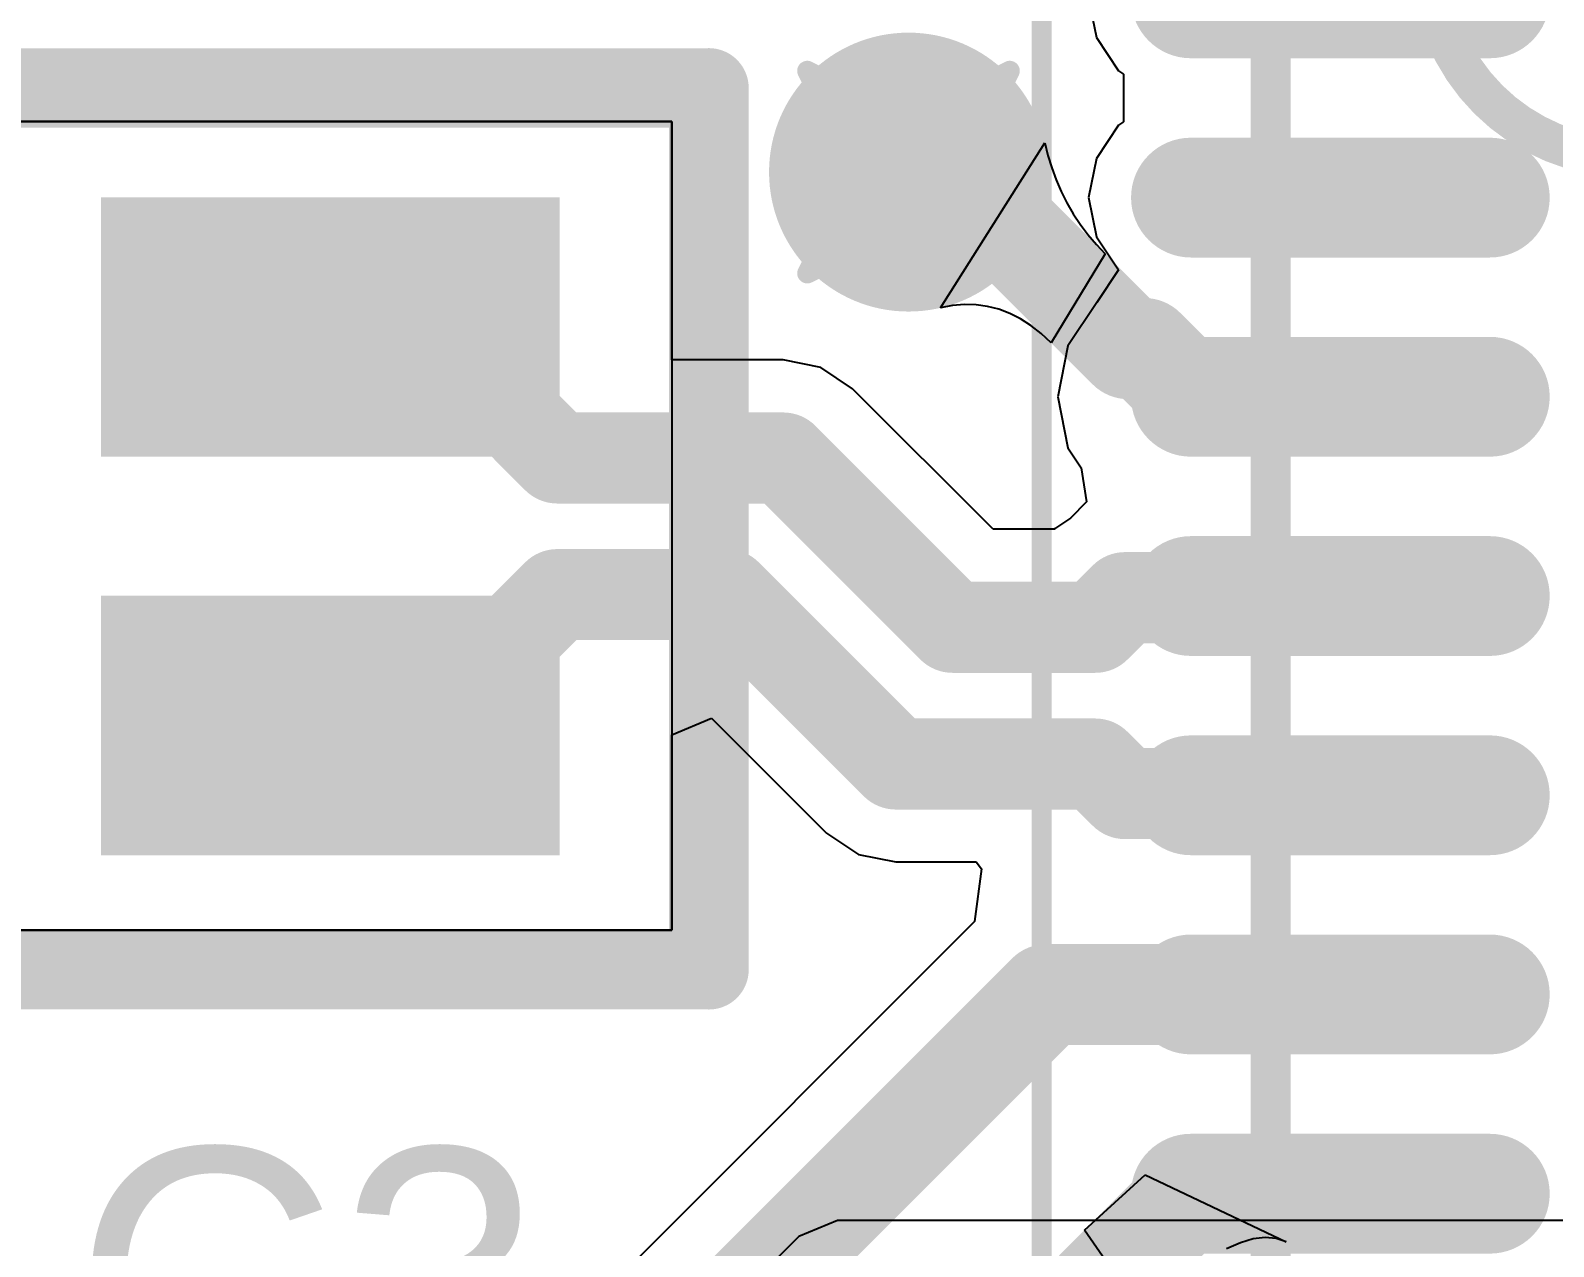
# Model space of a CAD drawing. Header units: inches. Extents: x 0.88 to 8.93, y 2.74 to 7.33.
# Drawn here: x 1.8532 to 2.0037, y 3.0538 to 3.174 of the extents above; entities that cross this region are included whole.
import ezdxf

# ---------------------------------------------------------------- set-up
doc = ezdxf.new("R2010")
doc.units = ezdxf.units.IN
doc.header["$MEASUREMENT"] = 0
for name, color, linetype in [('Bottom 3D Body', 76, 'Continuous'), ('Bottom Courtyard', 56, 'Continuous'), ('Bottom Layer', 5, 'Continuous'), ('Drill Drawing', 1, 'Continuous'), ('Mechanical 12', 56, 'Continuous'), ('Top Layer', 1, 'Continuous'), ('Top Overlay', 2, 'Continuous'), ('Top Paste', 8, 'Continuous'), ('Top Solder', 216, 'Continuous'), ('Via Holes', 16, 'Continuous')]:
    doc.layers.add(name, color=color, linetype=linetype)
doc.styles.add('Arial', font='', dxfattribs={"height": 0.2})
doc.styles.get('Arial').set_extended_font_data('Arial')

# ---------------------------------------------------------------- blocks, each defined once
blk = doc.blocks.new('QFN50P500X500X80_HS_29N_CP2102N_18')
at = {"layer": 'Top Layer'}
h = blk.add_hatch(color=1, dxfattribs=at)
edge = h.paths.add_edge_path()
edge.add_arc((-0.07677, 0.05906), 0.00492, 270, 450)
edge.add_line((-0.07677, 0.06398), (-0.1063, 0.06398))
edge.add_arc((-0.1063, 0.05906), 0.00492, 90, 270)
edge.add_line((-0.1063, 0.05413), (-0.07677, 0.05413))
h = blk.add_hatch(color=1, dxfattribs=at)
edge = h.paths.add_edge_path()
edge.add_arc((-0.07677, 0.03937), 0.00492, 270, 450)
edge.add_line((-0.07677, 0.04429), (-0.1063, 0.04429))
edge.add_arc((-0.1063, 0.03937), 0.00492, 90, 270)
edge.add_line((-0.1063, 0.03445), (-0.07677, 0.03445))
h = blk.add_hatch(color=1, dxfattribs=at)
edge = h.paths.add_edge_path()
edge.add_arc((-0.07677, 0.01969), 0.00492, 270, 450)
edge.add_line((-0.07677, 0.02461), (-0.1063, 0.02461))
edge.add_arc((-0.1063, 0.01969), 0.00492, 90, 270)
edge.add_line((-0.1063, 0.01476), (-0.07677, 0.01476))
h = blk.add_hatch(color=1, dxfattribs=at)
edge = h.paths.add_edge_path()
edge.add_arc((-0.07677, 0), 0.00492, 270, 450)
edge.add_line((-0.07677, 0.00492), (-0.1063, 0.00492))
edge.add_arc((-0.1063, 0), 0.00492, 90, 270)
edge.add_line((-0.1063, -0.00492), (-0.07677, -0.00492))
h = blk.add_hatch(color=1, dxfattribs=at)
edge = h.paths.add_edge_path()
edge.add_arc((-0.07677, -0.01969), 0.00492, 270, 450)
edge.add_line((-0.07677, -0.01476), (-0.1063, -0.01476))
edge.add_arc((-0.1063, -0.01969), 0.00492, 90, 270)
edge.add_line((-0.1063, -0.02461), (-0.07677, -0.02461))
h = blk.add_hatch(color=1, dxfattribs=at)
edge = h.paths.add_edge_path()
edge.add_arc((-0.07677, -0.03937), 0.00492, 270, 450)
edge.add_line((-0.07677, -0.03445), (-0.1063, -0.03445))
edge.add_arc((-0.1063, -0.03937), 0.00492, 90, 270)
edge.add_line((-0.1063, -0.04429), (-0.07677, -0.04429))
h = blk.add_hatch(color=1, dxfattribs=at)
edge = h.paths.add_edge_path()
edge.add_arc((-0.07677, -0.05906), 0.00492, 270, 450)
edge.add_line((-0.07677, -0.05413), (-0.1063, -0.05413))
edge.add_arc((-0.1063, -0.05906), 0.00492, 90, 270)
edge.add_line((-0.1063, -0.06398), (-0.07677, -0.06398))
at = {"layer": 'Top Paste'}
h = blk.add_hatch(color=8, dxfattribs=at)
edge = h.paths.add_edge_path()
edge.add_arc((-0.07677, 0.05906), 0.00492, 270, 450)
edge.add_line((-0.07677, 0.06398), (-0.1063, 0.06398))
edge.add_arc((-0.1063, 0.05906), 0.00492, 90, 270)
edge.add_line((-0.1063, 0.05413), (-0.07677, 0.05413))
h = blk.add_hatch(color=8, dxfattribs=at)
edge = h.paths.add_edge_path()
edge.add_arc((-0.07677, 0.03937), 0.00492, 270, 450)
edge.add_line((-0.07677, 0.04429), (-0.1063, 0.04429))
edge.add_arc((-0.1063, 0.03937), 0.00492, 90, 270)
edge.add_line((-0.1063, 0.03445), (-0.07677, 0.03445))
h = blk.add_hatch(color=8, dxfattribs=at)
edge = h.paths.add_edge_path()
edge.add_arc((-0.07677, 0.01969), 0.00492, 270, 450)
edge.add_line((-0.07677, 0.02461), (-0.1063, 0.02461))
edge.add_arc((-0.1063, 0.01969), 0.00492, 90, 270)
edge.add_line((-0.1063, 0.01476), (-0.07677, 0.01476))
h = blk.add_hatch(color=8, dxfattribs=at)
edge = h.paths.add_edge_path()
edge.add_arc((-0.07677, 0), 0.00492, 270, 450)
edge.add_line((-0.07677, 0.00492), (-0.1063, 0.00492))
edge.add_arc((-0.1063, 0), 0.00492, 90, 270)
edge.add_line((-0.1063, -0.00492), (-0.07677, -0.00492))
h = blk.add_hatch(color=8, dxfattribs=at)
edge = h.paths.add_edge_path()
edge.add_arc((-0.07677, -0.01969), 0.00492, 270, 450)
edge.add_line((-0.07677, -0.01476), (-0.1063, -0.01476))
edge.add_arc((-0.1063, -0.01969), 0.00492, 90, 270)
edge.add_line((-0.1063, -0.02461), (-0.07677, -0.02461))
h = blk.add_hatch(color=8, dxfattribs=at)
edge = h.paths.add_edge_path()
edge.add_arc((-0.07677, -0.03937), 0.00492, 270, 450)
edge.add_line((-0.07677, -0.03445), (-0.1063, -0.03445))
edge.add_arc((-0.1063, -0.03937), 0.00492, 90, 270)
edge.add_line((-0.1063, -0.04429), (-0.07677, -0.04429))
h = blk.add_hatch(color=8, dxfattribs=at)
edge = h.paths.add_edge_path()
edge.add_arc((-0.07677, -0.05906), 0.00492, 270, 450)
edge.add_line((-0.07677, -0.05413), (-0.1063, -0.05413))
edge.add_arc((-0.1063, -0.05906), 0.00492, 90, 270)
edge.add_line((-0.1063, -0.06398), (-0.07677, -0.06398))
at = {"layer": 'Top Solder'}
h = blk.add_hatch(color=216, dxfattribs=at)
edge = h.paths.add_edge_path()
edge.add_arc((-0.07677, 0.05906), 0.00592, 270, 450)
edge.add_line((-0.07677, 0.06498), (-0.1063, 0.06498))
edge.add_arc((-0.1063, 0.05906), 0.00592, 90, 270)
edge.add_line((-0.1063, 0.05313), (-0.07677, 0.05313))
h = blk.add_hatch(color=216, dxfattribs=at)
edge = h.paths.add_edge_path()
edge.add_arc((-0.07677, 0.03937), 0.00592, 270, 450)
edge.add_line((-0.07677, 0.04529), (-0.1063, 0.04529))
edge.add_arc((-0.1063, 0.03937), 0.00592, 90, 270)
edge.add_line((-0.1063, 0.03345), (-0.07677, 0.03345))
h = blk.add_hatch(color=216, dxfattribs=at)
edge = h.paths.add_edge_path()
edge.add_arc((-0.07677, 0.01969), 0.00592, 270, 450)
edge.add_line((-0.07677, 0.02561), (-0.1063, 0.02561))
edge.add_arc((-0.1063, 0.01969), 0.00592, 90, 270)
edge.add_line((-0.1063, 0.01376), (-0.07677, 0.01376))
h = blk.add_hatch(color=216, dxfattribs=at)
edge = h.paths.add_edge_path()
edge.add_arc((-0.07677, 0), 0.00592, 270, 450)
edge.add_line((-0.07677, 0.00592), (-0.1063, 0.00592))
edge.add_arc((-0.1063, 0), 0.00592, 90, 270)
edge.add_line((-0.1063, -0.00592), (-0.07677, -0.00592))
h = blk.add_hatch(color=216, dxfattribs=at)
edge = h.paths.add_edge_path()
edge.add_arc((-0.07677, -0.01969), 0.00592, 270, 450)
edge.add_line((-0.07677, -0.01376), (-0.1063, -0.01376))
edge.add_arc((-0.1063, -0.01969), 0.00592, 90, 270)
edge.add_line((-0.1063, -0.02561), (-0.07677, -0.02561))
h = blk.add_hatch(color=216, dxfattribs=at)
edge = h.paths.add_edge_path()
edge.add_arc((-0.07677, -0.03937), 0.00592, 270, 450)
edge.add_line((-0.07677, -0.03345), (-0.1063, -0.03345))
edge.add_arc((-0.1063, -0.03937), 0.00592, 90, 270)
edge.add_line((-0.1063, -0.04529), (-0.07677, -0.04529))
h = blk.add_hatch(color=216, dxfattribs=at)
edge = h.paths.add_edge_path()
edge.add_arc((-0.07677, -0.05906), 0.00592, 270, 450)
edge.add_line((-0.07677, -0.05313), (-0.1063, -0.05313))
edge.add_arc((-0.1063, -0.05906), 0.00592, 90, 270)
edge.add_line((-0.1063, -0.06498), (-0.07677, -0.06498))
at = {"layer": 'Bottom 3D Body'}
blk.add_lwpolyline([(-0.12106, -0.12106, 0.00197, 0.00197, 0), (-0.12106, 0.12106, 0.00197, 0.00197, 0)], format="xyseb", dxfattribs=at)
at = {"layer": 'Bottom Courtyard'}
blk.add_lwpolyline([(-0.09843, -0.09843, 0.00394, 0.00394, 0), (-0.09843, 0.09843, 0.00394, 0.00394, 0)], format="xyseb", dxfattribs=at)
blk.add_lwpolyline([(-0.04331, 0.06299, 0.00394, 0.00394, 1), (-0.08268, 0.06299, 0.00394, 0.00394, 1)], format="xyseb", close=True, dxfattribs=at)
blk = doc.blocks.new('744232090_19')
at = {"layer": 'Top Layer'}
for points in [[(-0.0748, 0.00787), (-0.0748, 0.0315), (-0.0315, 0.0315), (-0.0315, 0.00787)], [(0.0315, 0.00787), (0.0315, 0.0315), (0.0748, 0.0315), (0.0748, 0.00787)], [(-0.0748, -0.0315), (-0.0748, -0.00787), (-0.0315, -0.00787), (-0.0315, -0.0315)], [(0.0315, -0.0315), (0.0315, -0.00787), (0.0748, -0.00787), (0.0748, -0.0315)]]:
    blk.add_hatch(color=1, dxfattribs=at).paths.add_polyline_path(points)
at = {"layer": 'Top Paste'}
for points in [[(-0.0748, 0.00787), (-0.0748, 0.0315), (-0.0315, 0.0315), (-0.0315, 0.00787)], [(0.0315, 0.00787), (0.0315, 0.0315), (0.0748, 0.0315), (0.0748, 0.00787)], [(-0.0748, -0.0315), (-0.0748, -0.00787), (-0.0315, -0.00787), (-0.0315, -0.0315)], [(0.0315, -0.0315), (0.0315, -0.00787), (0.0748, -0.00787), (0.0748, -0.0315)]]:
    blk.add_hatch(color=8, dxfattribs=at).paths.add_polyline_path(points)
at = {"layer": 'Top Solder'}
for points in [[(-0.0758, 0.00687), (-0.0758, 0.0325), (-0.0305, 0.0325), (-0.0305, 0.00687)], [(0.0305, 0.00687), (0.0305, 0.0325), (0.0758, 0.0325), (0.0758, 0.00687)], [(-0.0758, -0.0325), (-0.0758, -0.00687), (-0.0305, -0.00687), (-0.0305, -0.0325)], [(0.0305, -0.0325), (0.0305, -0.00687), (0.0758, -0.00687), (0.0758, -0.0325)]]:
    blk.add_hatch(color=216, dxfattribs=at).paths.add_polyline_path(points)
at = {"layer": 'Top Overlay'}
for points in [[(-0.09105, -0.04381, 0.00787, 0.00787, 0), (-0.09105, 0.04331, 0.00787, 0.00787, 0)], [(-0.09105, 0.04331, 0.00787, 0.00787, 0), (0.09055, 0.04331, 0.00787, 0.00787, 0)], [(0.09055, -0.04381, 0.00787, 0.00787, 0), (0.09055, 0.04331, 0.00787, 0.00787, 0)], [(-0.09105, -0.04381, 0.00787, 0.00787, 0), (0.09055, -0.04381, 0.00787, 0.00787, 0)]]:
    blk.add_lwpolyline(points, format="xyseb", dxfattribs=at)
for points in [[(-0.09302, 0.04331, 0.00394, 0.00394, 1), (-0.08908, 0.04331, 0.00394, 0.00394, 1)], [(-0.09302, 0.04331, 0.00394, 0.00394, 1), (-0.08908, 0.04331, 0.00394, 0.00394, 1)], [(0.08858, 0.04331, 0.00394, 0.00394, 1), (0.09252, 0.04331, 0.00394, 0.00394, 1)], [(0.08858, 0.04331, 0.00394, 0.00394, 1), (0.09252, 0.04331, 0.00394, 0.00394, 1)], [(-0.1063, 0.01969, 0.01, 0.01, 1), (-0.11417, 0.01969, 0.01, 0.01, 1)], [(-0.11667, 0.01969, 0.005, 0.005, 1), (-0.11167, 0.01969, 0.005, 0.005, 1)], [(-0.1088, 0.01969, 0.005, 0.005, 1), (-0.1038, 0.01969, 0.005, 0.005, 1)], [(-0.1063, -0.02362, 0.01, 0.01, 1), (-0.11417, -0.02362, 0.01, 0.01, 1)], [(-0.11667, -0.02362, 0.005, 0.005, 1), (-0.11167, -0.02362, 0.005, 0.005, 1)], [(-0.1088, -0.02362, 0.005, 0.005, 1), (-0.1038, -0.02362, 0.005, 0.005, 1)], [(-0.09302, -0.04381, 0.00394, 0.00394, 1), (-0.08908, -0.04381, 0.00394, 0.00394, 1)], [(-0.09302, -0.04381, 0.00394, 0.00394, 1), (-0.08908, -0.04381, 0.00394, 0.00394, 1)], [(0.08858, -0.04381, 0.00394, 0.00394, 1), (0.09252, -0.04381, 0.00394, 0.00394, 1)], [(0.08858, -0.04381, 0.00394, 0.00394, 1), (0.09252, -0.04381, 0.00394, 0.00394, 1)]]:
    blk.add_lwpolyline(points, format="xyseb", close=True, dxfattribs=at)
at = {"layer": 'Mechanical 12', "style": 'Arial'}
blk.add_text('T1', height=0.026, rotation=360, dxfattribs=at).set_placement((-0.02967, -0.01325))

msp = doc.modelspace()

# ---------------------------------------------------------------- hatches: boundary and pattern name
at = {"layer": 'Bottom Layer'}
h = msp.add_hatch(color=5, dxfattribs=at)
edge = h.paths.add_edge_path()
edge.add_arc((1.94, 3.16), 0.01378, 0, 360)
at = {"layer": 'Top Layer'}
h = msp.add_hatch(color=1, dxfattribs=at)
edge = h.paths.add_edge_path()
edge.add_arc((1.94, 3.16), 0.01378, 0, 360)
at = {"layer": 'Via Holes'}
h = msp.add_hatch(color=7, dxfattribs=at)
edge = h.paths.add_edge_path()
edge.add_arc((1.94, 3.16), 0.00787, 0, 360)

# ---------------------------------------------------------------- linework, layer by layer
at = {"layer": 'Bottom Layer'}
for p, q in [((1.933, 3.05641), (1.92917, 3.05483)), ((2.13959, 3.05641), (1.933, 3.05641)), ((1.92917, 3.05483), (1.90342, 3.02907)), ((1.92917, 3.05483), (1.92917, 3.05483))]:
    msp.add_line(p, q, dxfattribs=at)
at = {"layer": 'Drill Drawing'}
for points in [[(1.93, 3.17, 0.002, 0.002, 0), (1.94, 3.165, 0.002, 0.002, 0)], [(1.93, 3.17, 0.002, 0.002, 0), (1.935, 3.16, 0.002, 0.002, 0)], [(1.94, 3.165, 0.002, 0.002, 0), (1.95, 3.17, 0.002, 0.002, 0)], [(1.945, 3.16, 0.002, 0.002, 0), (1.95, 3.17, 0.002, 0.002, 0)], [(1.93, 3.15, 0.002, 0.002, 0), (1.935, 3.16, 0.002, 0.002, 0)], [(1.945, 3.16, 0.002, 0.002, 0), (1.95, 3.15, 0.002, 0.002, 0)], [(1.93, 3.15, 0.002, 0.002, 0), (1.94, 3.155, 0.002, 0.002, 0)], [(1.94, 3.155, 0.002, 0.002, 0), (1.95, 3.15, 0.002, 0.002, 0)]]:
    msp.add_lwpolyline(points, format="xyseb", dxfattribs=at)
for points in [[(1.9295, 3.17, 0.001, 0.001, 1), (1.9305, 3.17, 0.001, 0.001, 1)], [(1.9295, 3.17, 0.001, 0.001, 1), (1.9305, 3.17, 0.001, 0.001, 1)], [(1.9495, 3.17, 0.001, 0.001, 1), (1.9505, 3.17, 0.001, 0.001, 1)], [(1.9495, 3.17, 0.001, 0.001, 1), (1.9505, 3.17, 0.001, 0.001, 1)], [(1.9395, 3.165, 0.001, 0.001, 1), (1.9405, 3.165, 0.001, 0.001, 1)], [(1.9395, 3.165, 0.001, 0.001, 1), (1.9405, 3.165, 0.001, 0.001, 1)], [(1.9345, 3.16, 0.001, 0.001, 1), (1.9355, 3.16, 0.001, 0.001, 1)], [(1.9345, 3.16, 0.001, 0.001, 1), (1.9355, 3.16, 0.001, 0.001, 1)], [(1.9445, 3.16, 0.001, 0.001, 1), (1.9455, 3.16, 0.001, 0.001, 1)], [(1.9445, 3.16, 0.001, 0.001, 1), (1.9455, 3.16, 0.001, 0.001, 1)], [(1.9395, 3.155, 0.001, 0.001, 1), (1.9405, 3.155, 0.001, 0.001, 1)], [(1.9395, 3.155, 0.001, 0.001, 1), (1.9405, 3.155, 0.001, 0.001, 1)], [(1.9295, 3.15, 0.001, 0.001, 1), (1.9305, 3.15, 0.001, 0.001, 1)], [(1.9295, 3.15, 0.001, 0.001, 1), (1.9305, 3.15, 0.001, 0.001, 1)], [(1.9495, 3.15, 0.001, 0.001, 1), (1.9505, 3.15, 0.001, 0.001, 1)], [(1.9495, 3.15, 0.001, 0.001, 1), (1.9505, 3.15, 0.001, 0.001, 1)]]:
    msp.add_lwpolyline(points, format="xyseb", close=True, dxfattribs=at)
at = {"layer": 'Top Layer'}
for p, q in [((1.9578, 3.17717), (1.95857, 3.17329)), ((1.95857, 3.17329), (1.96076, 3.17001)), ((1.96076, 3.17001), (1.96124, 3.16969)), ((1.96124, 3.16969), (1.96124, 3.16496)), ((1.74271, 3.165), (1.9166, 3.165)), ((1.9166, 3.165), (1.74271, 3.165)), ((1.9166, 3.165), (1.9166, 3.08509)), ((1.9166, 3.14144), (1.9166, 3.165)), ((1.96076, 3.16463), (1.95857, 3.16135)), ((1.96124, 3.16496), (1.96076, 3.16463)), ((1.94317, 3.14659), (1.95347, 3.1629)), ((1.95347, 3.1629), (1.95378, 3.16164)), ((1.95378, 3.16164), (1.95415, 3.16042)), ((1.95857, 3.16135), (1.9578, 3.15748)), ((1.95415, 3.16042), (1.95459, 3.15923)), ((1.95459, 3.15923), (1.95509, 3.15808)), ((1.95509, 3.15808), (1.95565, 3.15696)), ((1.95565, 3.15696), (1.95628, 3.15588)), ((1.9578, 3.15748), (1.95857, 3.15361)), ((1.95628, 3.15588), (1.95697, 3.15484)), ((1.95697, 3.15484), (1.95773, 3.15383)), ((1.95773, 3.15383), (1.95856, 3.15286)), ((1.95857, 3.15361), (1.96076, 3.15033)), ((1.95944, 3.15192), (1.9541, 3.14312)), ((1.95856, 3.15286), (1.95944, 3.15192)), ((1.96076, 3.15033), (1.9586, 3.14711)), ((1.9586, 3.14711), (1.95574, 3.14284)), ((1.9586, 3.14711), (1.9586, 3.14711)), ((1.94436, 3.14681), (1.94317, 3.14659)), ((1.94554, 3.14691), (1.94436, 3.14681)), ((1.94669, 3.14688), (1.94554, 3.14691)), ((1.94782, 3.14672), (1.94669, 3.14688)), ((1.94892, 3.14644), (1.94782, 3.14672)), ((1.95, 3.14603), (1.94892, 3.14644)), ((1.95106, 3.14549), (1.95, 3.14603)), ((1.9521, 3.14483), (1.95106, 3.14549)), ((1.95311, 3.14404), (1.9521, 3.14483)), ((1.9541, 3.14312), (1.95311, 3.14404)), ((1.95574, 3.14284), (1.95474, 3.1378)), ((1.92762, 3.14144), (1.9166, 3.14144)), ((1.93133, 3.1407), (1.92762, 3.14144)), ((1.93447, 3.1386), (1.93133, 3.1407)), ((1.94837, 3.12471), (1.93447, 3.1386)), ((1.95474, 3.1378), (1.95574, 3.13275)), ((1.95574, 3.13275), (1.95706, 3.13079)), ((1.95706, 3.13079), (1.95759, 3.12743)), ((1.95759, 3.12743), (1.95602, 3.12579)), ((1.95445, 3.12471), (1.94837, 3.12471)), ((1.95454, 3.1248), (1.95445, 3.12471)), ((1.95602, 3.12579), (1.95454, 3.1248)), ((1.9166, 3.10441), (1.92054, 3.10604)), ((1.92054, 3.10604), (1.93191, 3.09467)), ((1.9166, 3.08509), (1.9166, 3.10441)), ((1.93191, 3.09467), (1.93505, 3.09257)), ((1.93505, 3.09257), (1.93876, 3.09183)), ((1.93876, 3.09183), (1.94668, 3.09183)), ((1.94668, 3.09183), (1.94721, 3.09114)), ((1.94721, 3.09114), (1.94653, 3.08595)), ((1.94653, 3.08595), (1.9044, 3.04382)), ((1.9166, 3.08509), (1.74271, 3.08509)), ((1.74271, 3.08509), (1.9166, 3.08509)), ((1.95738, 3.05545), (1.96339, 3.06093)), ((1.96339, 3.06093), (1.97732, 3.05428)), ((1.96318, 3.04709), (1.95738, 3.05545)), ((1.9728, 3.05421), (1.97143, 3.05361)), ((1.97407, 3.05458), (1.9728, 3.05421)), ((1.97525, 3.05471), (1.97407, 3.05458)), ((1.97633, 3.05461), (1.97525, 3.05471)), ((1.97732, 3.05428), (1.97633, 3.05461))]:
    msp.add_line(p, q, dxfattribs=at)
for points in [[(1.94, 3.16, 0.01, 0.01, 0), (1.94429, 3.16, 0.01, 0.01, 0)], [(1.94429, 3.16, 0.01, 0.01, 0), (1.96173, 3.14256, 0.01, 0.01, 0)], [(1.88287, 3.14468, 0.009, 0.009, 0), (1.89272, 3.14468, 0.009, 0.009, 0)], [(1.89272, 3.14468, 0.009, 0.009, 0), (1.90003, 3.13737, 0.009, 0.009, 0)], [(1.96173, 3.14256, 0.01, 0.01, 0), (1.96331, 3.14256, 0.01, 0.01, 0)], [(1.96331, 3.14256, 0.01, 0.01, 0), (1.96807, 3.1378, 0.01, 0.01, 0)], [(1.96807, 3.1378, 0.01, 0.01, 0), (1.98268, 3.1378, 0.01, 0.01, 0)], [(1.90003, 3.13703, 0.009, 0.009, 0), (1.90003, 3.13737, 0.009, 0.009, 0)], [(1.90003, 3.13703, 0.009, 0.009, 0), (1.9053, 3.13175, 0.009, 0.009, 0)], [(1.9053, 3.13175, 0.009, 0.009, 0), (1.92762, 3.13175, 0.009, 0.009, 0)], [(1.92762, 3.13175, 0.009, 0.009, 0), (1.94435, 3.11502, 0.009, 0.009, 0)], [(1.90003, 3.11297, 0.009, 0.009, 0), (1.9053, 3.11825, 0.009, 0.009, 0)], [(1.9053, 3.11825, 0.009, 0.009, 0), (1.92203, 3.11825, 0.009, 0.009, 0)], [(1.92203, 3.11825, 0.009, 0.009, 0), (1.93876, 3.10151, 0.009, 0.009, 0)], [(1.95846, 3.11502, 0.009, 0.009, 0), (1.96139, 3.11795, 0.009, 0.009, 0)], [(1.96139, 3.11795, 0.009, 0.009, 0), (1.98252, 3.11795, 0.009, 0.009, 0)], [(1.98252, 3.11795, 0.009, 0.009, 0), (1.98268, 3.11811, 0.009, 0.009, 0)], [(1.94435, 3.11502, 0.009, 0.009, 0), (1.95846, 3.11502, 0.009, 0.009, 0)], [(1.89272, 3.10532, 0.009, 0.009, 0), (1.90003, 3.11263, 0.009, 0.009, 0)], [(1.90003, 3.11263, 0.009, 0.009, 0), (1.90003, 3.11297, 0.009, 0.009, 0)], [(1.88287, 3.10532, 0.009, 0.009, 0), (1.89272, 3.10532, 0.009, 0.009, 0)], [(1.93876, 3.10151, 0.009, 0.009, 0), (1.95846, 3.10151, 0.009, 0.009, 0)], [(1.95846, 3.10151, 0.009, 0.009, 0), (1.96139, 3.09859, 0.009, 0.009, 0)], [(1.96139, 3.09859, 0.009, 0.009, 0), (1.98252, 3.09859, 0.009, 0.009, 0)], [(1.98252, 3.09859, 0.009, 0.009, 0), (1.98268, 3.09843, 0.009, 0.009, 0)], [(1.90862, 3.03362, 0.01, 0.01, 0), (1.95374, 3.07874, 0.01, 0.01, 0)], [(1.95374, 3.07874, 0.01, 0.01, 0), (1.98268, 3.07874, 0.01, 0.01, 0)], [(1.94232, 3.0333, 0.01, 0.01, 0), (1.96807, 3.05906, 0.01, 0.01, 0)], [(1.96807, 3.05906, 0.01, 0.01, 0), (1.98268, 3.05906, 0.01, 0.01, 0)]]:
    msp.add_lwpolyline(points, format="xyseb", dxfattribs=at)
for points in [[(1.9375, 3.16, 0.005, 0.005, 1), (1.9425, 3.16, 0.005, 0.005, 1)], [(1.94179, 3.16, 0.005, 0.005, 1), (1.94679, 3.16, 0.005, 0.005, 1)], [(1.94179, 3.16, 0.005, 0.005, 1), (1.94679, 3.16, 0.005, 0.005, 1)], [(1.88062, 3.14468, 0.0045, 0.0045, 1), (1.88512, 3.14468, 0.0045, 0.0045, 1)], [(1.89047, 3.14468, 0.0045, 0.0045, 1), (1.89497, 3.14468, 0.0045, 0.0045, 1)], [(1.89047, 3.14468, 0.0045, 0.0045, 1), (1.89497, 3.14468, 0.0045, 0.0045, 1)], [(1.95923, 3.14256, 0.005, 0.005, 1), (1.96423, 3.14256, 0.005, 0.005, 1)], [(1.95923, 3.14256, 0.005, 0.005, 1), (1.96423, 3.14256, 0.005, 0.005, 1)], [(1.96081, 3.14256, 0.005, 0.005, 1), (1.96581, 3.14256, 0.005, 0.005, 1)], [(1.96081, 3.14256, 0.005, 0.005, 1), (1.96581, 3.14256, 0.005, 0.005, 1)], [(1.96557, 3.1378, 0.005, 0.005, 1), (1.97057, 3.1378, 0.005, 0.005, 1)], [(1.96557, 3.1378, 0.005, 0.005, 1), (1.97057, 3.1378, 0.005, 0.005, 1)], [(1.98018, 3.1378, 0.005, 0.005, 1), (1.98518, 3.1378, 0.005, 0.005, 1)], [(1.89778, 3.13737, 0.0045, 0.0045, 1), (1.90228, 3.13737, 0.0045, 0.0045, 1)], [(1.89778, 3.13737, 0.0045, 0.0045, 1), (1.90228, 3.13737, 0.0045, 0.0045, 1)], [(1.89778, 3.13703, 0.0045, 0.0045, 1), (1.90228, 3.13703, 0.0045, 0.0045, 1)], [(1.89778, 3.13703, 0.0045, 0.0045, 1), (1.90228, 3.13703, 0.0045, 0.0045, 1)], [(1.90305, 3.13175, 0.0045, 0.0045, 1), (1.90755, 3.13175, 0.0045, 0.0045, 1)], [(1.90305, 3.13175, 0.0045, 0.0045, 1), (1.90755, 3.13175, 0.0045, 0.0045, 1)], [(1.92537, 3.13175, 0.0045, 0.0045, 1), (1.92987, 3.13175, 0.0045, 0.0045, 1)], [(1.92537, 3.13175, 0.0045, 0.0045, 1), (1.92987, 3.13175, 0.0045, 0.0045, 1)], [(1.90305, 3.11825, 0.0045, 0.0045, 1), (1.90755, 3.11825, 0.0045, 0.0045, 1)], [(1.90305, 3.11825, 0.0045, 0.0045, 1), (1.90755, 3.11825, 0.0045, 0.0045, 1)], [(1.91978, 3.11825, 0.0045, 0.0045, 1), (1.92428, 3.11825, 0.0045, 0.0045, 1)], [(1.91978, 3.11825, 0.0045, 0.0045, 1), (1.92428, 3.11825, 0.0045, 0.0045, 1)], [(1.95914, 3.11795, 0.0045, 0.0045, 1), (1.96364, 3.11795, 0.0045, 0.0045, 1)], [(1.95914, 3.11795, 0.0045, 0.0045, 1), (1.96364, 3.11795, 0.0045, 0.0045, 1)], [(1.98027, 3.11795, 0.0045, 0.0045, 1), (1.98477, 3.11795, 0.0045, 0.0045, 1)], [(1.98027, 3.11795, 0.0045, 0.0045, 1), (1.98477, 3.11795, 0.0045, 0.0045, 1)], [(1.98043, 3.11811, 0.0045, 0.0045, 1), (1.98493, 3.11811, 0.0045, 0.0045, 1)], [(1.9421, 3.11502, 0.0045, 0.0045, 1), (1.9466, 3.11502, 0.0045, 0.0045, 1)], [(1.9421, 3.11502, 0.0045, 0.0045, 1), (1.9466, 3.11502, 0.0045, 0.0045, 1)], [(1.95621, 3.11502, 0.0045, 0.0045, 1), (1.96071, 3.11502, 0.0045, 0.0045, 1)], [(1.95621, 3.11502, 0.0045, 0.0045, 1), (1.96071, 3.11502, 0.0045, 0.0045, 1)], [(1.89778, 3.11297, 0.0045, 0.0045, 1), (1.90228, 3.11297, 0.0045, 0.0045, 1)], [(1.89778, 3.11297, 0.0045, 0.0045, 1), (1.90228, 3.11297, 0.0045, 0.0045, 1)], [(1.89778, 3.11263, 0.0045, 0.0045, 1), (1.90228, 3.11263, 0.0045, 0.0045, 1)], [(1.89778, 3.11263, 0.0045, 0.0045, 1), (1.90228, 3.11263, 0.0045, 0.0045, 1)], [(1.88062, 3.10532, 0.0045, 0.0045, 1), (1.88512, 3.10532, 0.0045, 0.0045, 1)], [(1.89047, 3.10532, 0.0045, 0.0045, 1), (1.89497, 3.10532, 0.0045, 0.0045, 1)], [(1.89047, 3.10532, 0.0045, 0.0045, 1), (1.89497, 3.10532, 0.0045, 0.0045, 1)], [(1.93651, 3.10151, 0.0045, 0.0045, 1), (1.94101, 3.10151, 0.0045, 0.0045, 1)], [(1.93651, 3.10151, 0.0045, 0.0045, 1), (1.94101, 3.10151, 0.0045, 0.0045, 1)], [(1.95621, 3.10151, 0.0045, 0.0045, 1), (1.96071, 3.10151, 0.0045, 0.0045, 1)], [(1.95621, 3.10151, 0.0045, 0.0045, 1), (1.96071, 3.10151, 0.0045, 0.0045, 1)], [(1.95914, 3.09859, 0.0045, 0.0045, 1), (1.96364, 3.09859, 0.0045, 0.0045, 1)], [(1.95914, 3.09859, 0.0045, 0.0045, 1), (1.96364, 3.09859, 0.0045, 0.0045, 1)], [(1.98027, 3.09859, 0.0045, 0.0045, 1), (1.98477, 3.09859, 0.0045, 0.0045, 1)], [(1.98027, 3.09859, 0.0045, 0.0045, 1), (1.98477, 3.09859, 0.0045, 0.0045, 1)], [(1.98043, 3.09843, 0.0045, 0.0045, 1), (1.98493, 3.09843, 0.0045, 0.0045, 1)], [(1.95124, 3.07874, 0.005, 0.005, 1), (1.95624, 3.07874, 0.005, 0.005, 1)], [(1.95124, 3.07874, 0.005, 0.005, 1), (1.95624, 3.07874, 0.005, 0.005, 1)], [(1.98018, 3.07874, 0.005, 0.005, 1), (1.98518, 3.07874, 0.005, 0.005, 1)], [(1.96557, 3.05906, 0.005, 0.005, 1), (1.97057, 3.05906, 0.005, 0.005, 1)], [(1.96557, 3.05906, 0.005, 0.005, 1), (1.97057, 3.05906, 0.005, 0.005, 1)], [(1.98018, 3.05906, 0.005, 0.005, 1), (1.98518, 3.05906, 0.005, 0.005, 1)]]:
    msp.add_lwpolyline(points, format="xyseb", close=True, dxfattribs=at)

# ---------------------------------------------------------------- block references
for name, p in [('QFN50P500X500X80_HS_29N_CP2102N_18', (2.07421, 3.11811)), ('744232090_19', (1.82972, 3.125))]:
    msp.add_blockref(name, p)

# ---------------------------------------------------------------- texts
at = {"layer": 'Top Overlay', "style": 'Arial'}
msp.add_text('C3', height=0.026, dxfattribs=at).set_placement((1.85745, 3.03756))

doc.saveas('drawing.dxf')
